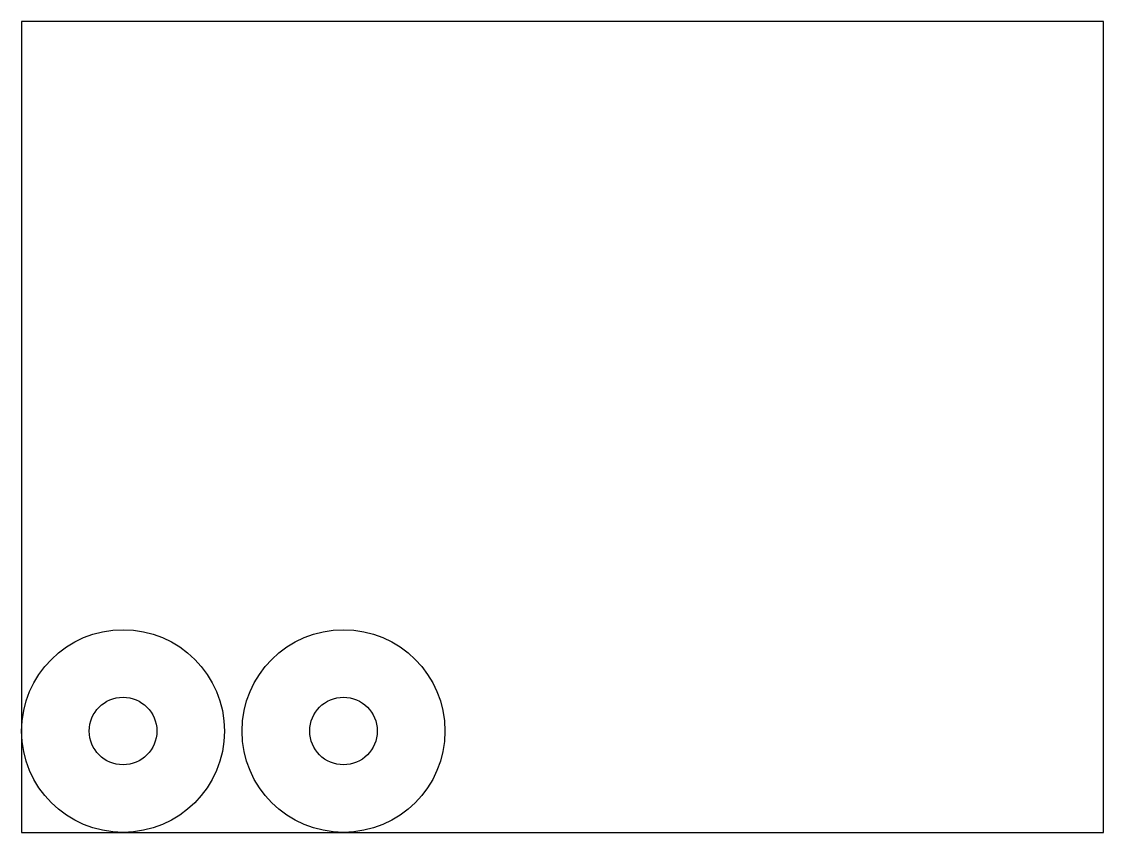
# Model space of a CAD drawing. Header units: inches. Extents: x 0 to 24, y 0 to 18.
import ezdxf

# ---------------------------------------------------------------- set-up
doc = ezdxf.new("R2010")
doc.units = ezdxf.units.IN
doc.header["$MEASUREMENT"] = 0

msp = doc.modelspace()

# ---------------------------------------------------------------- linework, layer by layer
msp.add_lwpolyline([(0, 0), (24, 0), (24, 18), (0, 18)], close=True)
for centre, radius in [((2.25, 2.25), 2.25), ((7.141, 2.25), 2.25), ((2.25, 2.25), 0.75), ((7.141, 2.25), 0.75)]:
    msp.add_circle(centre, radius)

doc.saveas('drawing.dxf')
